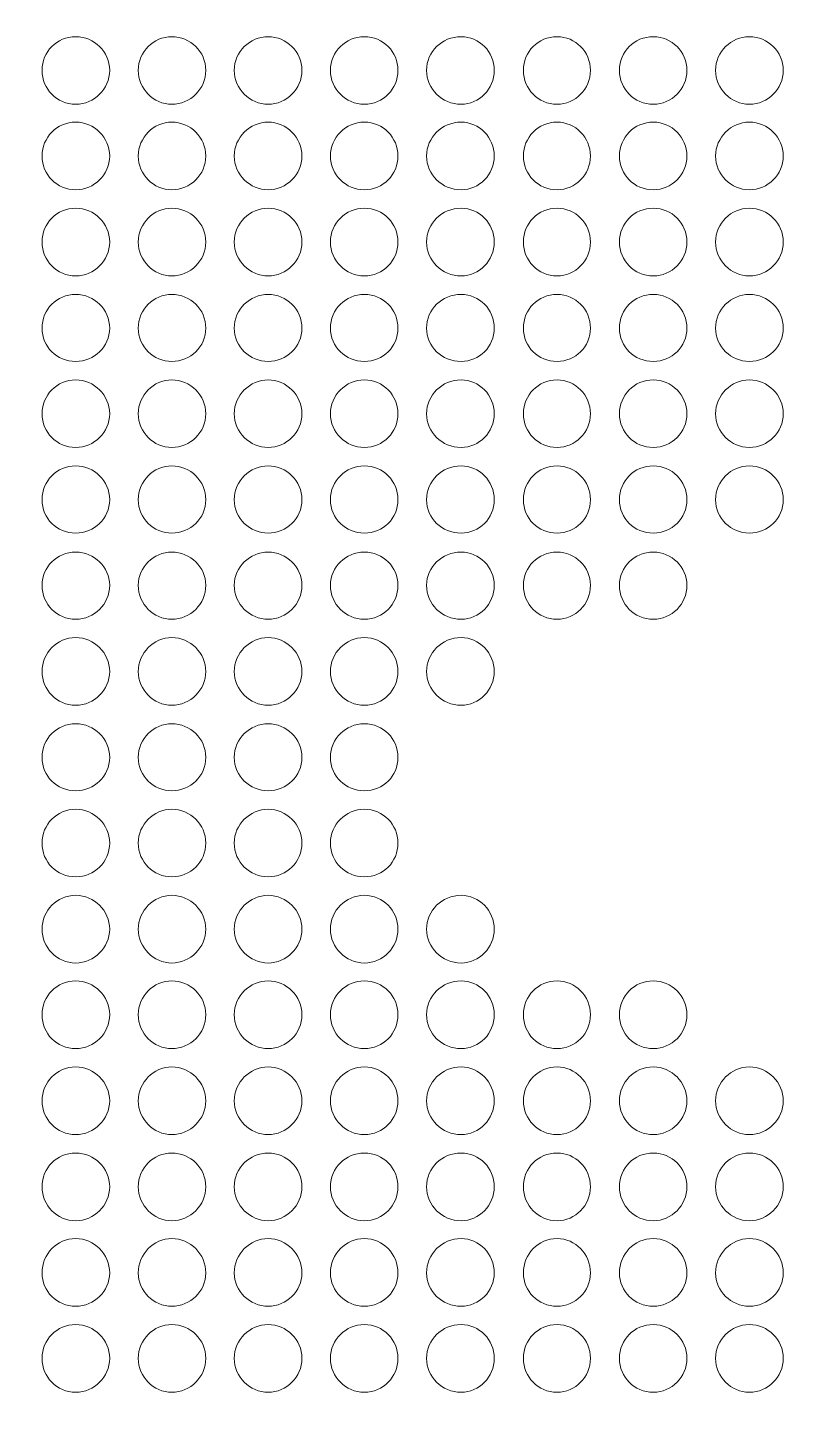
# Model space of a CAD drawing. Header units: inches. Extents: x 243 to 900, y -519 to -86.
# Drawn here: x 377.49 to 397.29, y -202.09 to -166.78 of the extents above; entities that cross this region are included whole.
import ezdxf

# ---------------------------------------------------------------- set-up
doc = ezdxf.new("R2010")
doc.units = ezdxf.units.IN
doc.header["$MEASUREMENT"] = 0
doc.layers.add('Layer 1', color=7, linetype='Continuous')

# ---------------------------------------------------------------- blocks, each defined once
blk = doc.blocks.new('block 3')
at = {"layer": 'Layer 1', "lineweight": 0}
blk.add_open_spline([(898.138, -484.267), (898.138, -494.991), (889.368, -503.763), (878.645, -503.763), (878.645, -503.763), (266.12, -503.763), (266.12, -503.763), (255.397, -503.763), (246.624, -494.991), (246.624, -484.267), (246.624, -484.267), (246.624, -108.507), (246.624, -108.507), (246.624, -97.783), (255.397, -89.011), (266.12, -89.011), (266.12, -89.011), (878.645, -89.011), (878.645, -89.011), (889.368, -89.011), (898.138, -97.783), (898.138, -108.507), (898.138, -108.507), (898.138, -484.267), (898.138, -484.267)], degree=3, knots=[0, 0, 0, 0, 1, 1, 1, 2, 2, 2, 3, 3, 3, 4, 4, 4, 5, 5, 5, 6, 6, 6, 7, 7, 7, 8, 8, 8, 8], dxfattribs=at)
blk = doc.blocks.new('block 2')
at = {"layer": 'Layer 1'}
blk.add_blockref('block 3', (0, 0), dxfattribs=at)
blk = doc.blocks.new('block 18')
at = {"layer": 'Layer 1', "lineweight": 0}
for points in [[(379.599, -167.885), (379.599, -168.358), (379.202, -168.754), (378.729, -168.754), (378.24, -168.754), (377.859, -168.358), (377.859, -167.885), (377.859, -167.399), (378.24, -167.017), (378.729, -167.017), (379.202, -167.017), (379.599, -167.399), (379.599, -167.885)], [(382.071, -167.885), (382.071, -168.358), (381.674, -168.754), (381.196, -168.754), (380.728, -168.754), (380.334, -168.358), (380.334, -167.885), (380.334, -167.399), (380.728, -167.017), (381.196, -167.017), (381.674, -167.017), (382.071, -167.399), (382.071, -167.885)], [(384.543, -167.885), (384.543, -168.358), (384.144, -168.754), (383.673, -168.754), (383.2, -168.754), (382.803, -168.358), (382.803, -167.885), (382.803, -167.399), (383.2, -167.017), (383.673, -167.017), (384.144, -167.017), (384.543, -167.399), (384.543, -167.885)], [(387.012, -167.885), (387.012, -168.358), (386.632, -168.754), (386.145, -168.754), (385.669, -168.754), (385.275, -168.358), (385.275, -167.885), (385.275, -167.399), (385.669, -167.017), (386.145, -167.017), (386.632, -167.017), (387.012, -167.399), (387.012, -167.885)], [(389.487, -167.885), (389.487, -168.358), (389.106, -168.754), (388.633, -168.754), (388.144, -168.754), (387.745, -168.358), (387.745, -167.885), (387.745, -167.399), (388.144, -167.017), (388.633, -167.017), (389.106, -167.017), (389.487, -167.399), (389.487, -167.885)], [(391.959, -167.885), (391.959, -168.358), (391.576, -168.754), (391.102, -168.754), (390.616, -168.754), (390.235, -168.358), (390.235, -167.885), (390.235, -167.399), (390.616, -167.017), (391.102, -167.017), (391.576, -167.017), (391.959, -167.399), (391.959, -167.885)], [(394.442, -167.885), (394.442, -168.358), (394.048, -168.754), (393.577, -168.754), (393.085, -168.754), (392.707, -168.358), (392.707, -167.885), (392.707, -167.399), (393.085, -167.017), (393.577, -167.017), (394.048, -167.017), (394.442, -167.399), (394.442, -167.885)], [(396.919, -167.885), (396.919, -168.358), (396.522, -168.754), (396.046, -168.754), (395.576, -168.754), (395.177, -168.358), (395.177, -167.885), (395.177, -167.399), (395.576, -167.017), (396.046, -167.017), (396.522, -167.017), (396.919, -167.399), (396.919, -167.885)]]:
    blk.add_open_spline(points, degree=3, knots=[0, 0, 0, 0, 1, 1, 1, 2, 2, 2, 3, 3, 3, 4, 4, 4, 4], dxfattribs=at)
blk = doc.blocks.new('block 19')
at = {"layer": 'Layer 1', "lineweight": 0}
for points in [[(379.599, -170.085), (379.599, -170.554), (379.202, -170.952), (378.729, -170.952), (378.24, -170.952), (377.859, -170.554), (377.859, -170.085), (377.859, -169.609), (378.24, -169.212), (378.729, -169.212), (379.202, -169.212), (379.599, -169.609), (379.599, -170.085)], [(382.071, -170.085), (382.071, -170.554), (381.674, -170.952), (381.196, -170.952), (380.728, -170.952), (380.334, -170.554), (380.334, -170.085), (380.334, -169.609), (380.728, -169.212), (381.196, -169.212), (381.674, -169.212), (382.071, -169.609), (382.071, -170.085)], [(384.543, -170.085), (384.543, -170.554), (384.144, -170.952), (383.673, -170.952), (383.2, -170.952), (382.803, -170.554), (382.803, -170.085), (382.803, -169.609), (383.2, -169.212), (383.673, -169.212), (384.144, -169.212), (384.543, -169.609), (384.543, -170.085)], [(387.012, -170.085), (387.012, -170.554), (386.632, -170.952), (386.145, -170.952), (385.669, -170.952), (385.275, -170.554), (385.275, -170.085), (385.275, -169.609), (385.669, -169.212), (386.145, -169.212), (386.632, -169.212), (387.012, -169.609), (387.012, -170.085)], [(389.487, -170.085), (389.487, -170.554), (389.106, -170.952), (388.633, -170.952), (388.144, -170.952), (387.745, -170.554), (387.745, -170.085), (387.745, -169.609), (388.144, -169.212), (388.633, -169.212), (389.106, -169.212), (389.487, -169.609), (389.487, -170.085)], [(391.959, -170.085), (391.959, -170.554), (391.576, -170.952), (391.102, -170.952), (390.616, -170.952), (390.235, -170.554), (390.235, -170.085), (390.235, -169.609), (390.616, -169.212), (391.102, -169.212), (391.576, -169.212), (391.959, -169.609), (391.959, -170.085)], [(394.442, -170.085), (394.442, -170.554), (394.048, -170.952), (393.577, -170.952), (393.085, -170.952), (392.707, -170.554), (392.707, -170.085), (392.707, -169.609), (393.085, -169.212), (393.577, -169.212), (394.048, -169.212), (394.442, -169.609), (394.442, -170.085)], [(396.919, -170.085), (396.919, -170.554), (396.522, -170.952), (396.046, -170.952), (395.576, -170.952), (395.177, -170.554), (395.177, -170.085), (395.177, -169.609), (395.576, -169.212), (396.046, -169.212), (396.522, -169.212), (396.919, -169.609), (396.919, -170.085)]]:
    blk.add_open_spline(points, degree=3, knots=[0, 0, 0, 0, 1, 1, 1, 2, 2, 2, 3, 3, 3, 4, 4, 4, 4], dxfattribs=at)
blk = doc.blocks.new('block 20')
at = {"layer": 'Layer 1', "lineweight": 0}
for points in [[(379.599, -172.295), (379.599, -172.771), (379.202, -173.166), (378.729, -173.166), (378.24, -173.166), (377.859, -172.771), (377.859, -172.295), (377.859, -171.807), (378.24, -171.427), (378.729, -171.427), (379.202, -171.427), (379.599, -171.807), (379.599, -172.295)], [(382.071, -172.295), (382.071, -172.771), (381.674, -173.166), (381.196, -173.166), (380.728, -173.166), (380.334, -172.771), (380.334, -172.295), (380.334, -171.807), (380.728, -171.427), (381.196, -171.427), (381.674, -171.427), (382.071, -171.807), (382.071, -172.295)], [(384.543, -172.295), (384.543, -172.771), (384.144, -173.166), (383.673, -173.166), (383.2, -173.166), (382.803, -172.771), (382.803, -172.295), (382.803, -171.807), (383.2, -171.427), (383.673, -171.427), (384.144, -171.427), (384.543, -171.807), (384.543, -172.295)], [(387.012, -172.295), (387.012, -172.771), (386.632, -173.166), (386.145, -173.166), (385.669, -173.166), (385.275, -172.771), (385.275, -172.295), (385.275, -171.807), (385.669, -171.427), (386.145, -171.427), (386.632, -171.427), (387.012, -171.807), (387.012, -172.295)], [(389.487, -172.295), (389.487, -172.771), (389.106, -173.166), (388.633, -173.166), (388.144, -173.166), (387.745, -172.771), (387.745, -172.295), (387.745, -171.807), (388.144, -171.427), (388.633, -171.427), (389.106, -171.427), (389.487, -171.807), (389.487, -172.295)], [(391.959, -172.295), (391.959, -172.771), (391.576, -173.166), (391.102, -173.166), (390.616, -173.166), (390.235, -172.771), (390.235, -172.295), (390.235, -171.807), (390.616, -171.427), (391.102, -171.427), (391.576, -171.427), (391.959, -171.807), (391.959, -172.295)], [(394.442, -172.295), (394.442, -172.771), (394.048, -173.166), (393.577, -173.166), (393.085, -173.166), (392.707, -172.771), (392.707, -172.295), (392.707, -171.807), (393.085, -171.427), (393.577, -171.427), (394.048, -171.427), (394.442, -171.807), (394.442, -172.295)], [(396.919, -172.295), (396.919, -172.771), (396.522, -173.166), (396.046, -173.166), (395.576, -173.166), (395.177, -172.771), (395.177, -172.295), (395.177, -171.807), (395.576, -171.427), (396.046, -171.427), (396.522, -171.427), (396.919, -171.807), (396.919, -172.295)]]:
    blk.add_open_spline(points, degree=3, knots=[0, 0, 0, 0, 1, 1, 1, 2, 2, 2, 3, 3, 3, 4, 4, 4, 4], dxfattribs=at)
blk = doc.blocks.new('block 21')
at = {"layer": 'Layer 1', "lineweight": 0}
for points in [[(379.599, -174.509), (379.599, -174.981), (379.202, -175.363), (378.729, -175.363), (378.24, -175.363), (377.859, -174.981), (377.859, -174.509), (377.859, -174.021), (378.24, -173.639), (378.729, -173.639), (379.202, -173.639), (379.599, -174.021), (379.599, -174.509)], [(382.071, -174.509), (382.071, -174.981), (381.674, -175.363), (381.196, -175.363), (380.728, -175.363), (380.334, -174.981), (380.334, -174.509), (380.334, -174.021), (380.728, -173.639), (381.196, -173.639), (381.674, -173.639), (382.071, -174.021), (382.071, -174.509)], [(384.543, -174.509), (384.543, -174.981), (384.144, -175.363), (383.673, -175.363), (383.2, -175.363), (382.803, -174.981), (382.803, -174.509), (382.803, -174.021), (383.2, -173.639), (383.673, -173.639), (384.144, -173.639), (384.543, -174.021), (384.543, -174.509)], [(387.012, -174.509), (387.012, -174.981), (386.632, -175.363), (386.145, -175.363), (385.669, -175.363), (385.275, -174.981), (385.275, -174.509), (385.275, -174.021), (385.669, -173.639), (386.145, -173.639), (386.632, -173.639), (387.012, -174.021), (387.012, -174.509)], [(389.487, -174.509), (389.487, -174.981), (389.106, -175.363), (388.633, -175.363), (388.144, -175.363), (387.745, -174.981), (387.745, -174.509), (387.745, -174.021), (388.144, -173.639), (388.633, -173.639), (389.106, -173.639), (389.487, -174.021), (389.487, -174.509)], [(391.959, -174.509), (391.959, -174.981), (391.576, -175.363), (391.102, -175.363), (390.616, -175.363), (390.235, -174.981), (390.235, -174.509), (390.235, -174.021), (390.616, -173.639), (391.102, -173.639), (391.576, -173.639), (391.959, -174.021), (391.959, -174.509)], [(394.442, -174.509), (394.442, -174.981), (394.048, -175.363), (393.577, -175.363), (393.085, -175.363), (392.707, -174.981), (392.707, -174.509), (392.707, -174.021), (393.085, -173.639), (393.577, -173.639), (394.048, -173.639), (394.442, -174.021), (394.442, -174.509)], [(396.919, -174.509), (396.919, -174.981), (396.522, -175.363), (396.046, -175.363), (395.576, -175.363), (395.177, -174.981), (395.177, -174.509), (395.177, -174.021), (395.576, -173.639), (396.046, -173.639), (396.522, -173.639), (396.919, -174.021), (396.919, -174.509)]]:
    blk.add_open_spline(points, degree=3, knots=[0, 0, 0, 0, 1, 1, 1, 2, 2, 2, 3, 3, 3, 4, 4, 4, 4], dxfattribs=at)
blk = doc.blocks.new('block 22')
at = {"layer": 'Layer 1', "lineweight": 0}
for points in [[(379.599, -176.706), (379.599, -177.178), (379.202, -177.573), (378.729, -177.573), (378.24, -177.573), (377.859, -177.178), (377.859, -176.706), (377.859, -176.232), (378.24, -175.835), (378.729, -175.835), (379.202, -175.835), (379.599, -176.232), (379.599, -176.706)], [(382.071, -176.706), (382.071, -177.178), (381.674, -177.573), (381.196, -177.573), (380.728, -177.573), (380.334, -177.178), (380.334, -176.706), (380.334, -176.232), (380.728, -175.835), (381.196, -175.835), (381.674, -175.835), (382.071, -176.232), (382.071, -176.706)], [(384.543, -176.706), (384.543, -177.178), (384.144, -177.573), (383.673, -177.573), (383.2, -177.573), (382.803, -177.178), (382.803, -176.706), (382.803, -176.232), (383.2, -175.835), (383.673, -175.835), (384.144, -175.835), (384.543, -176.232), (384.543, -176.706)], [(387.012, -176.706), (387.012, -177.178), (386.632, -177.573), (386.145, -177.573), (385.669, -177.573), (385.275, -177.178), (385.275, -176.706), (385.275, -176.232), (385.669, -175.835), (386.145, -175.835), (386.632, -175.835), (387.012, -176.232), (387.012, -176.706)], [(389.487, -176.706), (389.487, -177.178), (389.106, -177.573), (388.633, -177.573), (388.144, -177.573), (387.745, -177.178), (387.745, -176.706), (387.745, -176.232), (388.144, -175.835), (388.633, -175.835), (389.106, -175.835), (389.487, -176.232), (389.487, -176.706)], [(391.959, -176.706), (391.959, -177.178), (391.576, -177.573), (391.102, -177.573), (390.616, -177.573), (390.235, -177.178), (390.235, -176.706), (390.235, -176.232), (390.616, -175.835), (391.102, -175.835), (391.576, -175.835), (391.959, -176.232), (391.959, -176.706)], [(394.442, -176.706), (394.442, -177.178), (394.048, -177.573), (393.577, -177.573), (393.085, -177.573), (392.707, -177.178), (392.707, -176.706), (392.707, -176.232), (393.085, -175.835), (393.577, -175.835), (394.048, -175.835), (394.442, -176.232), (394.442, -176.706)], [(396.919, -176.706), (396.919, -177.178), (396.522, -177.573), (396.046, -177.573), (395.576, -177.573), (395.177, -177.178), (395.177, -176.706), (395.177, -176.232), (395.576, -175.835), (396.046, -175.835), (396.522, -175.835), (396.919, -176.232), (396.919, -176.706)]]:
    blk.add_open_spline(points, degree=3, knots=[0, 0, 0, 0, 1, 1, 1, 2, 2, 2, 3, 3, 3, 4, 4, 4, 4], dxfattribs=at)
blk = doc.blocks.new('block 23')
at = {"layer": 'Layer 1', "lineweight": 0}
for points in [[(379.599, -178.917), (379.599, -179.393), (379.202, -179.773), (378.729, -179.773), (378.24, -179.773), (377.859, -179.393), (377.859, -178.917), (377.859, -178.429), (378.24, -178.048), (378.729, -178.048), (379.202, -178.048), (379.599, -178.429), (379.599, -178.917)], [(382.071, -178.917), (382.071, -179.393), (381.674, -179.773), (381.196, -179.773), (380.728, -179.773), (380.334, -179.393), (380.334, -178.917), (380.334, -178.429), (380.728, -178.048), (381.196, -178.048), (381.674, -178.048), (382.071, -178.429), (382.071, -178.917)], [(384.543, -178.917), (384.543, -179.393), (384.144, -179.773), (383.673, -179.773), (383.2, -179.773), (382.803, -179.393), (382.803, -178.917), (382.803, -178.429), (383.2, -178.048), (383.673, -178.048), (384.144, -178.048), (384.543, -178.429), (384.543, -178.917)], [(387.012, -178.917), (387.012, -179.393), (386.632, -179.773), (386.145, -179.773), (385.669, -179.773), (385.275, -179.393), (385.275, -178.917), (385.275, -178.429), (385.669, -178.048), (386.145, -178.048), (386.632, -178.048), (387.012, -178.429), (387.012, -178.917)], [(389.487, -178.917), (389.487, -179.393), (389.106, -179.773), (388.633, -179.773), (388.144, -179.773), (387.745, -179.393), (387.745, -178.917), (387.745, -178.429), (388.144, -178.048), (388.633, -178.048), (389.106, -178.048), (389.487, -178.429), (389.487, -178.917)], [(391.959, -178.917), (391.959, -179.393), (391.576, -179.773), (391.102, -179.773), (390.616, -179.773), (390.235, -179.393), (390.235, -178.917), (390.235, -178.429), (390.616, -178.048), (391.102, -178.048), (391.576, -178.048), (391.959, -178.429), (391.959, -178.917)], [(394.442, -178.917), (394.442, -179.393), (394.048, -179.773), (393.577, -179.773), (393.085, -179.773), (392.707, -179.393), (392.707, -178.917), (392.707, -178.429), (393.085, -178.048), (393.577, -178.048), (394.048, -178.048), (394.442, -178.429), (394.442, -178.917)], [(396.919, -178.917), (396.919, -179.393), (396.522, -179.773), (396.046, -179.773), (395.576, -179.773), (395.177, -179.393), (395.177, -178.917), (395.177, -178.429), (395.576, -178.048), (396.046, -178.048), (396.522, -178.048), (396.919, -178.429), (396.919, -178.917)]]:
    blk.add_open_spline(points, degree=3, knots=[0, 0, 0, 0, 1, 1, 1, 2, 2, 2, 3, 3, 3, 4, 4, 4, 4], dxfattribs=at)
blk = doc.blocks.new('block 24')
at = {"layer": 'Layer 1', "lineweight": 0}
for points in [[(379.599, -181.115), (379.599, -181.604), (379.202, -181.985), (378.729, -181.985), (378.24, -181.985), (377.859, -181.604), (377.859, -181.115), (377.859, -180.643), (378.24, -180.262), (378.729, -180.262), (379.202, -180.262), (379.599, -180.643), (379.599, -181.115)], [(382.071, -181.115), (382.071, -181.604), (381.674, -181.985), (381.196, -181.985), (380.728, -181.985), (380.334, -181.604), (380.334, -181.115), (380.334, -180.643), (380.728, -180.262), (381.196, -180.262), (381.674, -180.262), (382.071, -180.643), (382.071, -181.115)], [(384.543, -181.115), (384.543, -181.604), (384.144, -181.985), (383.673, -181.985), (383.2, -181.985), (382.803, -181.604), (382.803, -181.115), (382.803, -180.643), (383.2, -180.262), (383.673, -180.262), (384.144, -180.262), (384.543, -180.643), (384.543, -181.115)], [(387.012, -181.115), (387.012, -181.604), (386.632, -181.985), (386.145, -181.985), (385.669, -181.985), (385.275, -181.604), (385.275, -181.115), (385.275, -180.643), (385.669, -180.262), (386.145, -180.262), (386.632, -180.262), (387.012, -180.643), (387.012, -181.115)], [(389.487, -181.115), (389.487, -181.604), (389.106, -181.985), (388.633, -181.985), (388.144, -181.985), (387.745, -181.604), (387.745, -181.115), (387.745, -180.643), (388.144, -180.262), (388.633, -180.262), (389.106, -180.262), (389.487, -180.643), (389.487, -181.115)], [(391.959, -181.115), (391.959, -181.604), (391.576, -181.985), (391.102, -181.985), (390.616, -181.985), (390.235, -181.604), (390.235, -181.115), (390.235, -180.643), (390.616, -180.262), (391.102, -180.262), (391.576, -180.262), (391.959, -180.643), (391.959, -181.115)], [(394.442, -181.115), (394.442, -181.604), (394.048, -181.985), (393.577, -181.985), (393.085, -181.985), (392.707, -181.604), (392.707, -181.115), (392.707, -180.643), (393.085, -180.262), (393.577, -180.262), (394.048, -180.262), (394.442, -180.643), (394.442, -181.115)]]:
    blk.add_open_spline(points, degree=3, knots=[0, 0, 0, 0, 1, 1, 1, 2, 2, 2, 3, 3, 3, 4, 4, 4, 4], dxfattribs=at)
blk = doc.blocks.new('block 25')
at = {"layer": 'Layer 1', "lineweight": 0}
for points in [[(379.599, -183.331), (379.599, -183.8), (379.202, -184.196), (378.729, -184.196), (378.24, -184.196), (377.859, -183.8), (377.859, -183.331), (377.859, -182.855), (378.24, -182.457), (378.729, -182.457), (379.202, -182.457), (379.599, -182.855), (379.599, -183.331)], [(382.071, -183.331), (382.071, -183.8), (381.674, -184.196), (381.196, -184.196), (380.728, -184.196), (380.334, -183.8), (380.334, -183.331), (380.334, -182.855), (380.728, -182.457), (381.196, -182.457), (381.674, -182.457), (382.071, -182.855), (382.071, -183.331)], [(384.543, -183.331), (384.543, -183.8), (384.144, -184.196), (383.673, -184.196), (383.2, -184.196), (382.803, -183.8), (382.803, -183.331), (382.803, -182.855), (383.2, -182.457), (383.673, -182.457), (384.144, -182.457), (384.543, -182.855), (384.543, -183.331)], [(387.012, -183.331), (387.012, -183.8), (386.632, -184.196), (386.145, -184.196), (385.669, -184.196), (385.275, -183.8), (385.275, -183.331), (385.275, -182.855), (385.669, -182.457), (386.145, -182.457), (386.632, -182.457), (387.012, -182.855), (387.012, -183.331)], [(389.487, -183.331), (389.487, -183.8), (389.106, -184.196), (388.633, -184.196), (388.144, -184.196), (387.745, -183.8), (387.745, -183.331), (387.745, -182.855), (388.144, -182.457), (388.633, -182.457), (389.106, -182.457), (389.487, -182.855), (389.487, -183.331)]]:
    blk.add_open_spline(points, degree=3, knots=[0, 0, 0, 0, 1, 1, 1, 2, 2, 2, 3, 3, 3, 4, 4, 4, 4], dxfattribs=at)
blk = doc.blocks.new('block 26')
at = {"layer": 'Layer 1', "lineweight": 0}
for points in [[(379.599, -185.539), (379.599, -186.015), (379.202, -186.395), (378.729, -186.395), (378.24, -186.395), (377.859, -186.015), (377.859, -185.539), (377.859, -185.053), (378.24, -184.672), (378.729, -184.672), (379.202, -184.672), (379.599, -185.053), (379.599, -185.539)], [(382.071, -185.539), (382.071, -186.015), (381.674, -186.395), (381.196, -186.395), (380.728, -186.395), (380.334, -186.015), (380.334, -185.539), (380.334, -185.053), (380.728, -184.672), (381.196, -184.672), (381.674, -184.672), (382.071, -185.053), (382.071, -185.539)], [(384.543, -185.539), (384.543, -186.015), (384.144, -186.395), (383.673, -186.395), (383.2, -186.395), (382.803, -186.015), (382.803, -185.539), (382.803, -185.053), (383.2, -184.672), (383.673, -184.672), (384.144, -184.672), (384.543, -185.053), (384.543, -185.539)], [(387.012, -185.539), (387.012, -186.015), (386.632, -186.395), (386.145, -186.395), (385.669, -186.395), (385.275, -186.015), (385.275, -185.539), (385.275, -185.053), (385.669, -184.672), (386.145, -184.672), (386.632, -184.672), (387.012, -185.053), (387.012, -185.539)]]:
    blk.add_open_spline(points, degree=3, knots=[0, 0, 0, 0, 1, 1, 1, 2, 2, 2, 3, 3, 3, 4, 4, 4, 4], dxfattribs=at)
blk = doc.blocks.new('block 27')
at = {"layer": 'Layer 1', "lineweight": 0}
for points in [[(379.599, -187.738), (379.599, -188.227), (379.202, -188.606), (378.729, -188.606), (378.24, -188.606), (377.859, -188.227), (377.859, -187.738), (377.859, -187.265), (378.24, -186.868), (378.729, -186.868), (379.202, -186.868), (379.599, -187.265), (379.599, -187.738)], [(382.071, -187.738), (382.071, -188.227), (381.674, -188.606), (381.196, -188.606), (380.728, -188.606), (380.334, -188.227), (380.334, -187.738), (380.334, -187.265), (380.728, -186.868), (381.196, -186.868), (381.674, -186.868), (382.071, -187.265), (382.071, -187.738)], [(384.543, -187.738), (384.543, -188.227), (384.144, -188.606), (383.673, -188.606), (383.2, -188.606), (382.803, -188.227), (382.803, -187.738), (382.803, -187.265), (383.2, -186.868), (383.673, -186.868), (384.144, -186.868), (384.543, -187.265), (384.543, -187.738)], [(387.012, -187.738), (387.012, -188.227), (386.632, -188.606), (386.145, -188.606), (385.669, -188.606), (385.275, -188.227), (385.275, -187.738), (385.275, -187.265), (385.669, -186.868), (386.145, -186.868), (386.632, -186.868), (387.012, -187.265), (387.012, -187.738)]]:
    blk.add_open_spline(points, degree=3, knots=[0, 0, 0, 0, 1, 1, 1, 2, 2, 2, 3, 3, 3, 4, 4, 4, 4], dxfattribs=at)
blk = doc.blocks.new('block 28')
at = {"layer": 'Layer 1', "lineweight": 0}
for points in [[(379.599, -189.949), (379.599, -190.424), (379.202, -190.821), (378.729, -190.821), (378.24, -190.821), (377.859, -190.424), (377.859, -189.949), (377.859, -189.477), (378.24, -189.081), (378.729, -189.081), (379.202, -189.081), (379.599, -189.477), (379.599, -189.949)], [(382.071, -189.949), (382.071, -190.424), (381.674, -190.821), (381.196, -190.821), (380.728, -190.821), (380.334, -190.424), (380.334, -189.949), (380.334, -189.477), (380.728, -189.081), (381.196, -189.081), (381.674, -189.081), (382.071, -189.477), (382.071, -189.949)], [(384.543, -189.949), (384.543, -190.424), (384.144, -190.821), (383.673, -190.821), (383.2, -190.821), (382.803, -190.424), (382.803, -189.949), (382.803, -189.477), (383.2, -189.081), (383.673, -189.081), (384.144, -189.081), (384.543, -189.477), (384.543, -189.949)], [(387.012, -189.949), (387.012, -190.424), (386.632, -190.821), (386.145, -190.821), (385.669, -190.821), (385.275, -190.424), (385.275, -189.949), (385.275, -189.477), (385.669, -189.081), (386.145, -189.081), (386.632, -189.081), (387.012, -189.477), (387.012, -189.949)], [(389.487, -189.949), (389.487, -190.424), (389.106, -190.821), (388.633, -190.821), (388.144, -190.821), (387.745, -190.424), (387.745, -189.949), (387.745, -189.477), (388.144, -189.081), (388.633, -189.081), (389.106, -189.081), (389.487, -189.477), (389.487, -189.949)]]:
    blk.add_open_spline(points, degree=3, knots=[0, 0, 0, 0, 1, 1, 1, 2, 2, 2, 3, 3, 3, 4, 4, 4, 4], dxfattribs=at)
blk = doc.blocks.new('block 29')
at = {"layer": 'Layer 1', "lineweight": 0}
for points in [[(379.599, -192.146), (379.599, -192.638), (379.202, -193.019), (378.729, -193.019), (378.24, -193.019), (377.859, -192.638), (377.859, -192.146), (377.859, -191.676), (378.24, -191.279), (378.729, -191.279), (379.202, -191.279), (379.599, -191.676), (379.599, -192.146)], [(382.071, -192.146), (382.071, -192.638), (381.674, -193.019), (381.196, -193.019), (380.728, -193.019), (380.334, -192.638), (380.334, -192.146), (380.334, -191.676), (380.728, -191.279), (381.196, -191.279), (381.674, -191.279), (382.071, -191.676), (382.071, -192.146)], [(384.543, -192.146), (384.543, -192.638), (384.144, -193.019), (383.673, -193.019), (383.2, -193.019), (382.803, -192.638), (382.803, -192.146), (382.803, -191.676), (383.2, -191.279), (383.673, -191.279), (384.144, -191.279), (384.543, -191.676), (384.543, -192.146)], [(387.012, -192.146), (387.012, -192.638), (386.632, -193.019), (386.145, -193.019), (385.669, -193.019), (385.275, -192.638), (385.275, -192.146), (385.275, -191.676), (385.669, -191.279), (386.145, -191.279), (386.632, -191.279), (387.012, -191.676), (387.012, -192.146)], [(389.487, -192.146), (389.487, -192.638), (389.106, -193.019), (388.633, -193.019), (388.144, -193.019), (387.745, -192.638), (387.745, -192.146), (387.745, -191.676), (388.144, -191.279), (388.633, -191.279), (389.106, -191.279), (389.487, -191.676), (389.487, -192.146)], [(391.959, -192.146), (391.959, -192.638), (391.576, -193.019), (391.102, -193.019), (390.616, -193.019), (390.235, -192.638), (390.235, -192.146), (390.235, -191.676), (390.616, -191.279), (391.102, -191.279), (391.576, -191.279), (391.959, -191.676), (391.959, -192.146)], [(394.442, -192.146), (394.442, -192.638), (394.048, -193.019), (393.577, -193.019), (393.085, -193.019), (392.707, -192.638), (392.707, -192.146), (392.707, -191.676), (393.085, -191.279), (393.577, -191.279), (394.048, -191.279), (394.442, -191.676), (394.442, -192.146)]]:
    blk.add_open_spline(points, degree=3, knots=[0, 0, 0, 0, 1, 1, 1, 2, 2, 2, 3, 3, 3, 4, 4, 4, 4], dxfattribs=at)
blk = doc.blocks.new('block 30')
at = {"layer": 'Layer 1', "lineweight": 0}
for points in [[(379.599, -194.362), (379.599, -194.834), (379.202, -195.231), (378.729, -195.231), (378.24, -195.231), (377.859, -194.834), (377.859, -194.362), (377.859, -193.887), (378.24, -193.492), (378.729, -193.492), (379.202, -193.492), (379.599, -193.887), (379.599, -194.362)], [(382.071, -194.362), (382.071, -194.834), (381.674, -195.231), (381.196, -195.231), (380.728, -195.231), (380.334, -194.834), (380.334, -194.362), (380.334, -193.887), (380.728, -193.492), (381.196, -193.492), (381.674, -193.492), (382.071, -193.887), (382.071, -194.362)], [(384.543, -194.362), (384.543, -194.834), (384.144, -195.231), (383.673, -195.231), (383.2, -195.231), (382.803, -194.834), (382.803, -194.362), (382.803, -193.887), (383.2, -193.492), (383.673, -193.492), (384.144, -193.492), (384.543, -193.887), (384.543, -194.362)], [(387.012, -194.362), (387.012, -194.834), (386.632, -195.231), (386.145, -195.231), (385.669, -195.231), (385.275, -194.834), (385.275, -194.362), (385.275, -193.887), (385.669, -193.492), (386.145, -193.492), (386.632, -193.492), (387.012, -193.887), (387.012, -194.362)], [(389.487, -194.362), (389.487, -194.834), (389.106, -195.231), (388.633, -195.231), (388.144, -195.231), (387.745, -194.834), (387.745, -194.362), (387.745, -193.887), (388.144, -193.492), (388.633, -193.492), (389.106, -193.492), (389.487, -193.887), (389.487, -194.362)], [(391.959, -194.362), (391.959, -194.834), (391.576, -195.231), (391.102, -195.231), (390.616, -195.231), (390.235, -194.834), (390.235, -194.362), (390.235, -193.887), (390.616, -193.492), (391.102, -193.492), (391.576, -193.492), (391.959, -193.887), (391.959, -194.362)], [(394.442, -194.362), (394.442, -194.834), (394.048, -195.231), (393.577, -195.231), (393.085, -195.231), (392.707, -194.834), (392.707, -194.362), (392.707, -193.887), (393.085, -193.492), (393.577, -193.492), (394.048, -193.492), (394.442, -193.887), (394.442, -194.362)], [(396.919, -194.362), (396.919, -194.834), (396.522, -195.231), (396.046, -195.231), (395.576, -195.231), (395.177, -194.834), (395.177, -194.362), (395.177, -193.887), (395.576, -193.492), (396.046, -193.492), (396.522, -193.492), (396.919, -193.887), (396.919, -194.362)]]:
    blk.add_open_spline(points, degree=3, knots=[0, 0, 0, 0, 1, 1, 1, 2, 2, 2, 3, 3, 3, 4, 4, 4, 4], dxfattribs=at)
blk = doc.blocks.new('block 31')
at = {"layer": 'Layer 1', "lineweight": 0}
for points in [[(379.599, -196.574), (379.599, -197.047), (379.202, -197.443), (378.729, -197.443), (378.24, -197.443), (377.859, -197.047), (377.859, -196.574), (377.859, -196.084), (378.24, -195.704), (378.729, -195.704), (379.202, -195.704), (379.599, -196.084), (379.599, -196.574)], [(382.071, -196.574), (382.071, -197.047), (381.674, -197.443), (381.196, -197.443), (380.728, -197.443), (380.334, -197.047), (380.334, -196.574), (380.334, -196.084), (380.728, -195.704), (381.196, -195.704), (381.674, -195.704), (382.071, -196.084), (382.071, -196.574)], [(384.543, -196.574), (384.543, -197.047), (384.144, -197.443), (383.673, -197.443), (383.2, -197.443), (382.803, -197.047), (382.803, -196.574), (382.803, -196.084), (383.2, -195.704), (383.673, -195.704), (384.144, -195.704), (384.543, -196.084), (384.543, -196.574)], [(387.012, -196.574), (387.012, -197.047), (386.632, -197.443), (386.145, -197.443), (385.669, -197.443), (385.275, -197.047), (385.275, -196.574), (385.275, -196.084), (385.669, -195.704), (386.145, -195.704), (386.632, -195.704), (387.012, -196.084), (387.012, -196.574)], [(389.487, -196.574), (389.487, -197.047), (389.106, -197.443), (388.633, -197.443), (388.144, -197.443), (387.745, -197.047), (387.745, -196.574), (387.745, -196.084), (388.144, -195.704), (388.633, -195.704), (389.106, -195.704), (389.487, -196.084), (389.487, -196.574)], [(391.959, -196.574), (391.959, -197.047), (391.576, -197.443), (391.102, -197.443), (390.616, -197.443), (390.235, -197.047), (390.235, -196.574), (390.235, -196.084), (390.616, -195.704), (391.102, -195.704), (391.576, -195.704), (391.959, -196.084), (391.959, -196.574)], [(394.442, -196.574), (394.442, -197.047), (394.048, -197.443), (393.577, -197.443), (393.085, -197.443), (392.707, -197.047), (392.707, -196.574), (392.707, -196.084), (393.085, -195.704), (393.577, -195.704), (394.048, -195.704), (394.442, -196.084), (394.442, -196.574)], [(396.919, -196.574), (396.919, -197.047), (396.522, -197.443), (396.046, -197.443), (395.576, -197.443), (395.177, -197.047), (395.177, -196.574), (395.177, -196.084), (395.576, -195.704), (396.046, -195.704), (396.522, -195.704), (396.919, -196.084), (396.919, -196.574)]]:
    blk.add_open_spline(points, degree=3, knots=[0, 0, 0, 0, 1, 1, 1, 2, 2, 2, 3, 3, 3, 4, 4, 4, 4], dxfattribs=at)
blk = doc.blocks.new('block 32')
at = {"layer": 'Layer 1', "lineweight": 0}
for points in [[(379.599, -198.785), (379.599, -199.258), (379.202, -199.642), (378.729, -199.642), (378.24, -199.642), (377.859, -199.258), (377.859, -198.785), (377.859, -198.299), (378.24, -197.902), (378.729, -197.902), (379.202, -197.902), (379.599, -198.299), (379.599, -198.785)], [(382.071, -198.785), (382.071, -199.258), (381.674, -199.642), (381.196, -199.642), (380.728, -199.642), (380.334, -199.258), (380.334, -198.785), (380.334, -198.299), (380.728, -197.902), (381.196, -197.902), (381.674, -197.902), (382.071, -198.299), (382.071, -198.785)], [(384.543, -198.785), (384.543, -199.258), (384.144, -199.642), (383.673, -199.642), (383.2, -199.642), (382.803, -199.258), (382.803, -198.785), (382.803, -198.299), (383.2, -197.902), (383.673, -197.902), (384.144, -197.902), (384.543, -198.299), (384.543, -198.785)], [(387.012, -198.785), (387.012, -199.258), (386.632, -199.642), (386.145, -199.642), (385.669, -199.642), (385.275, -199.258), (385.275, -198.785), (385.275, -198.299), (385.669, -197.902), (386.145, -197.902), (386.632, -197.902), (387.012, -198.299), (387.012, -198.785)], [(389.487, -198.785), (389.487, -199.258), (389.106, -199.642), (388.633, -199.642), (388.144, -199.642), (387.745, -199.258), (387.745, -198.785), (387.745, -198.299), (388.144, -197.902), (388.633, -197.902), (389.106, -197.902), (389.487, -198.299), (389.487, -198.785)], [(391.959, -198.785), (391.959, -199.258), (391.576, -199.642), (391.102, -199.642), (390.616, -199.642), (390.235, -199.258), (390.235, -198.785), (390.235, -198.299), (390.616, -197.902), (391.102, -197.902), (391.576, -197.902), (391.959, -198.299), (391.959, -198.785)], [(394.442, -198.785), (394.442, -199.258), (394.048, -199.642), (393.577, -199.642), (393.085, -199.642), (392.707, -199.258), (392.707, -198.785), (392.707, -198.299), (393.085, -197.902), (393.577, -197.902), (394.048, -197.902), (394.442, -198.299), (394.442, -198.785)], [(396.919, -198.785), (396.919, -199.258), (396.522, -199.642), (396.046, -199.642), (395.576, -199.642), (395.177, -199.258), (395.177, -198.785), (395.177, -198.299), (395.576, -197.902), (396.046, -197.902), (396.522, -197.902), (396.919, -198.299), (396.919, -198.785)]]:
    blk.add_open_spline(points, degree=3, knots=[0, 0, 0, 0, 1, 1, 1, 2, 2, 2, 3, 3, 3, 4, 4, 4, 4], dxfattribs=at)
blk = doc.blocks.new('block 33')
at = {"layer": 'Layer 1', "lineweight": 0}
for points in [[(379.599, -200.984), (379.599, -201.455), (379.202, -201.852), (378.729, -201.852), (378.24, -201.852), (377.859, -201.455), (377.859, -200.984), (377.859, -200.494), (378.24, -200.114), (378.729, -200.114), (379.202, -200.114), (379.599, -200.494), (379.599, -200.984)], [(382.071, -200.984), (382.071, -201.455), (381.674, -201.852), (381.196, -201.852), (380.728, -201.852), (380.334, -201.455), (380.334, -200.984), (380.334, -200.494), (380.728, -200.114), (381.196, -200.114), (381.674, -200.114), (382.071, -200.494), (382.071, -200.984)], [(384.543, -200.984), (384.543, -201.455), (384.144, -201.852), (383.673, -201.852), (383.2, -201.852), (382.803, -201.455), (382.803, -200.984), (382.803, -200.494), (383.2, -200.114), (383.673, -200.114), (384.144, -200.114), (384.543, -200.494), (384.543, -200.984)], [(387.012, -200.984), (387.012, -201.455), (386.632, -201.852), (386.145, -201.852), (385.669, -201.852), (385.275, -201.455), (385.275, -200.984), (385.275, -200.494), (385.669, -200.114), (386.145, -200.114), (386.632, -200.114), (387.012, -200.494), (387.012, -200.984)], [(389.487, -200.984), (389.487, -201.455), (389.106, -201.852), (388.633, -201.852), (388.144, -201.852), (387.745, -201.455), (387.745, -200.984), (387.745, -200.494), (388.144, -200.114), (388.633, -200.114), (389.106, -200.114), (389.487, -200.494), (389.487, -200.984)], [(391.959, -200.984), (391.959, -201.455), (391.576, -201.852), (391.102, -201.852), (390.616, -201.852), (390.235, -201.455), (390.235, -200.984), (390.235, -200.494), (390.616, -200.114), (391.102, -200.114), (391.576, -200.114), (391.959, -200.494), (391.959, -200.984)], [(394.442, -200.984), (394.442, -201.455), (394.048, -201.852), (393.577, -201.852), (393.085, -201.852), (392.707, -201.455), (392.707, -200.984), (392.707, -200.494), (393.085, -200.114), (393.577, -200.114), (394.048, -200.114), (394.442, -200.494), (394.442, -200.984)], [(396.919, -200.984), (396.919, -201.455), (396.522, -201.852), (396.046, -201.852), (395.576, -201.852), (395.177, -201.455), (395.177, -200.984), (395.177, -200.494), (395.576, -200.114), (396.046, -200.114), (396.522, -200.114), (396.919, -200.494), (396.919, -200.984)]]:
    blk.add_open_spline(points, degree=3, knots=[0, 0, 0, 0, 1, 1, 1, 2, 2, 2, 3, 3, 3, 4, 4, 4, 4], dxfattribs=at)
blk = doc.blocks.new('block 5')
at = {"layer": 'Layer 1'}
for name in ['block 18', 'block 19', 'block 20', 'block 21', 'block 22', 'block 23', 'block 24', 'block 25', 'block 26', 'block 27', 'block 28', 'block 29', 'block 30', 'block 31', 'block 32', 'block 33']:
    blk.add_blockref(name, (0, 0), dxfattribs=at)
blk = doc.blocks.new('block 4')
at = {"layer": 'Layer 1'}
blk.add_blockref('block 5', (0, 0), dxfattribs=at)

msp = doc.modelspace()

# ---------------------------------------------------------------- linework, layer by layer
at = {"layer": 'Layer 1', "lineweight": 0}
msp.add_open_spline([(771.889, -89.011), (771.889, -89.011), (266.12, -89.011), (266.12, -89.011), (255.397, -89.011), (246.624, -97.783), (246.624, -108.507), (246.624, -108.507), (246.624, -499.044), (246.624, -499.044), (246.624, -509.767), (255.397, -518.54), (266.12, -518.54), (266.12, -518.54), (371.556, -518.54), (371.556, -518.54), (400.967, -304.591), (562.913, -132.915), (771.889, -89.011)], degree=3, knots=[0, 0, 0, 0, 1, 1, 1, 2, 2, 2, 3, 3, 3, 4, 4, 4, 5, 5, 5, 6, 6, 6, 6], dxfattribs=at)

# ---------------------------------------------------------------- block references
at = {"layer": 'Layer 1'}
for name in ['block 2', 'block 4']:
    msp.add_blockref(name, (0, 0), dxfattribs=at)

doc.saveas('drawing.dxf')
